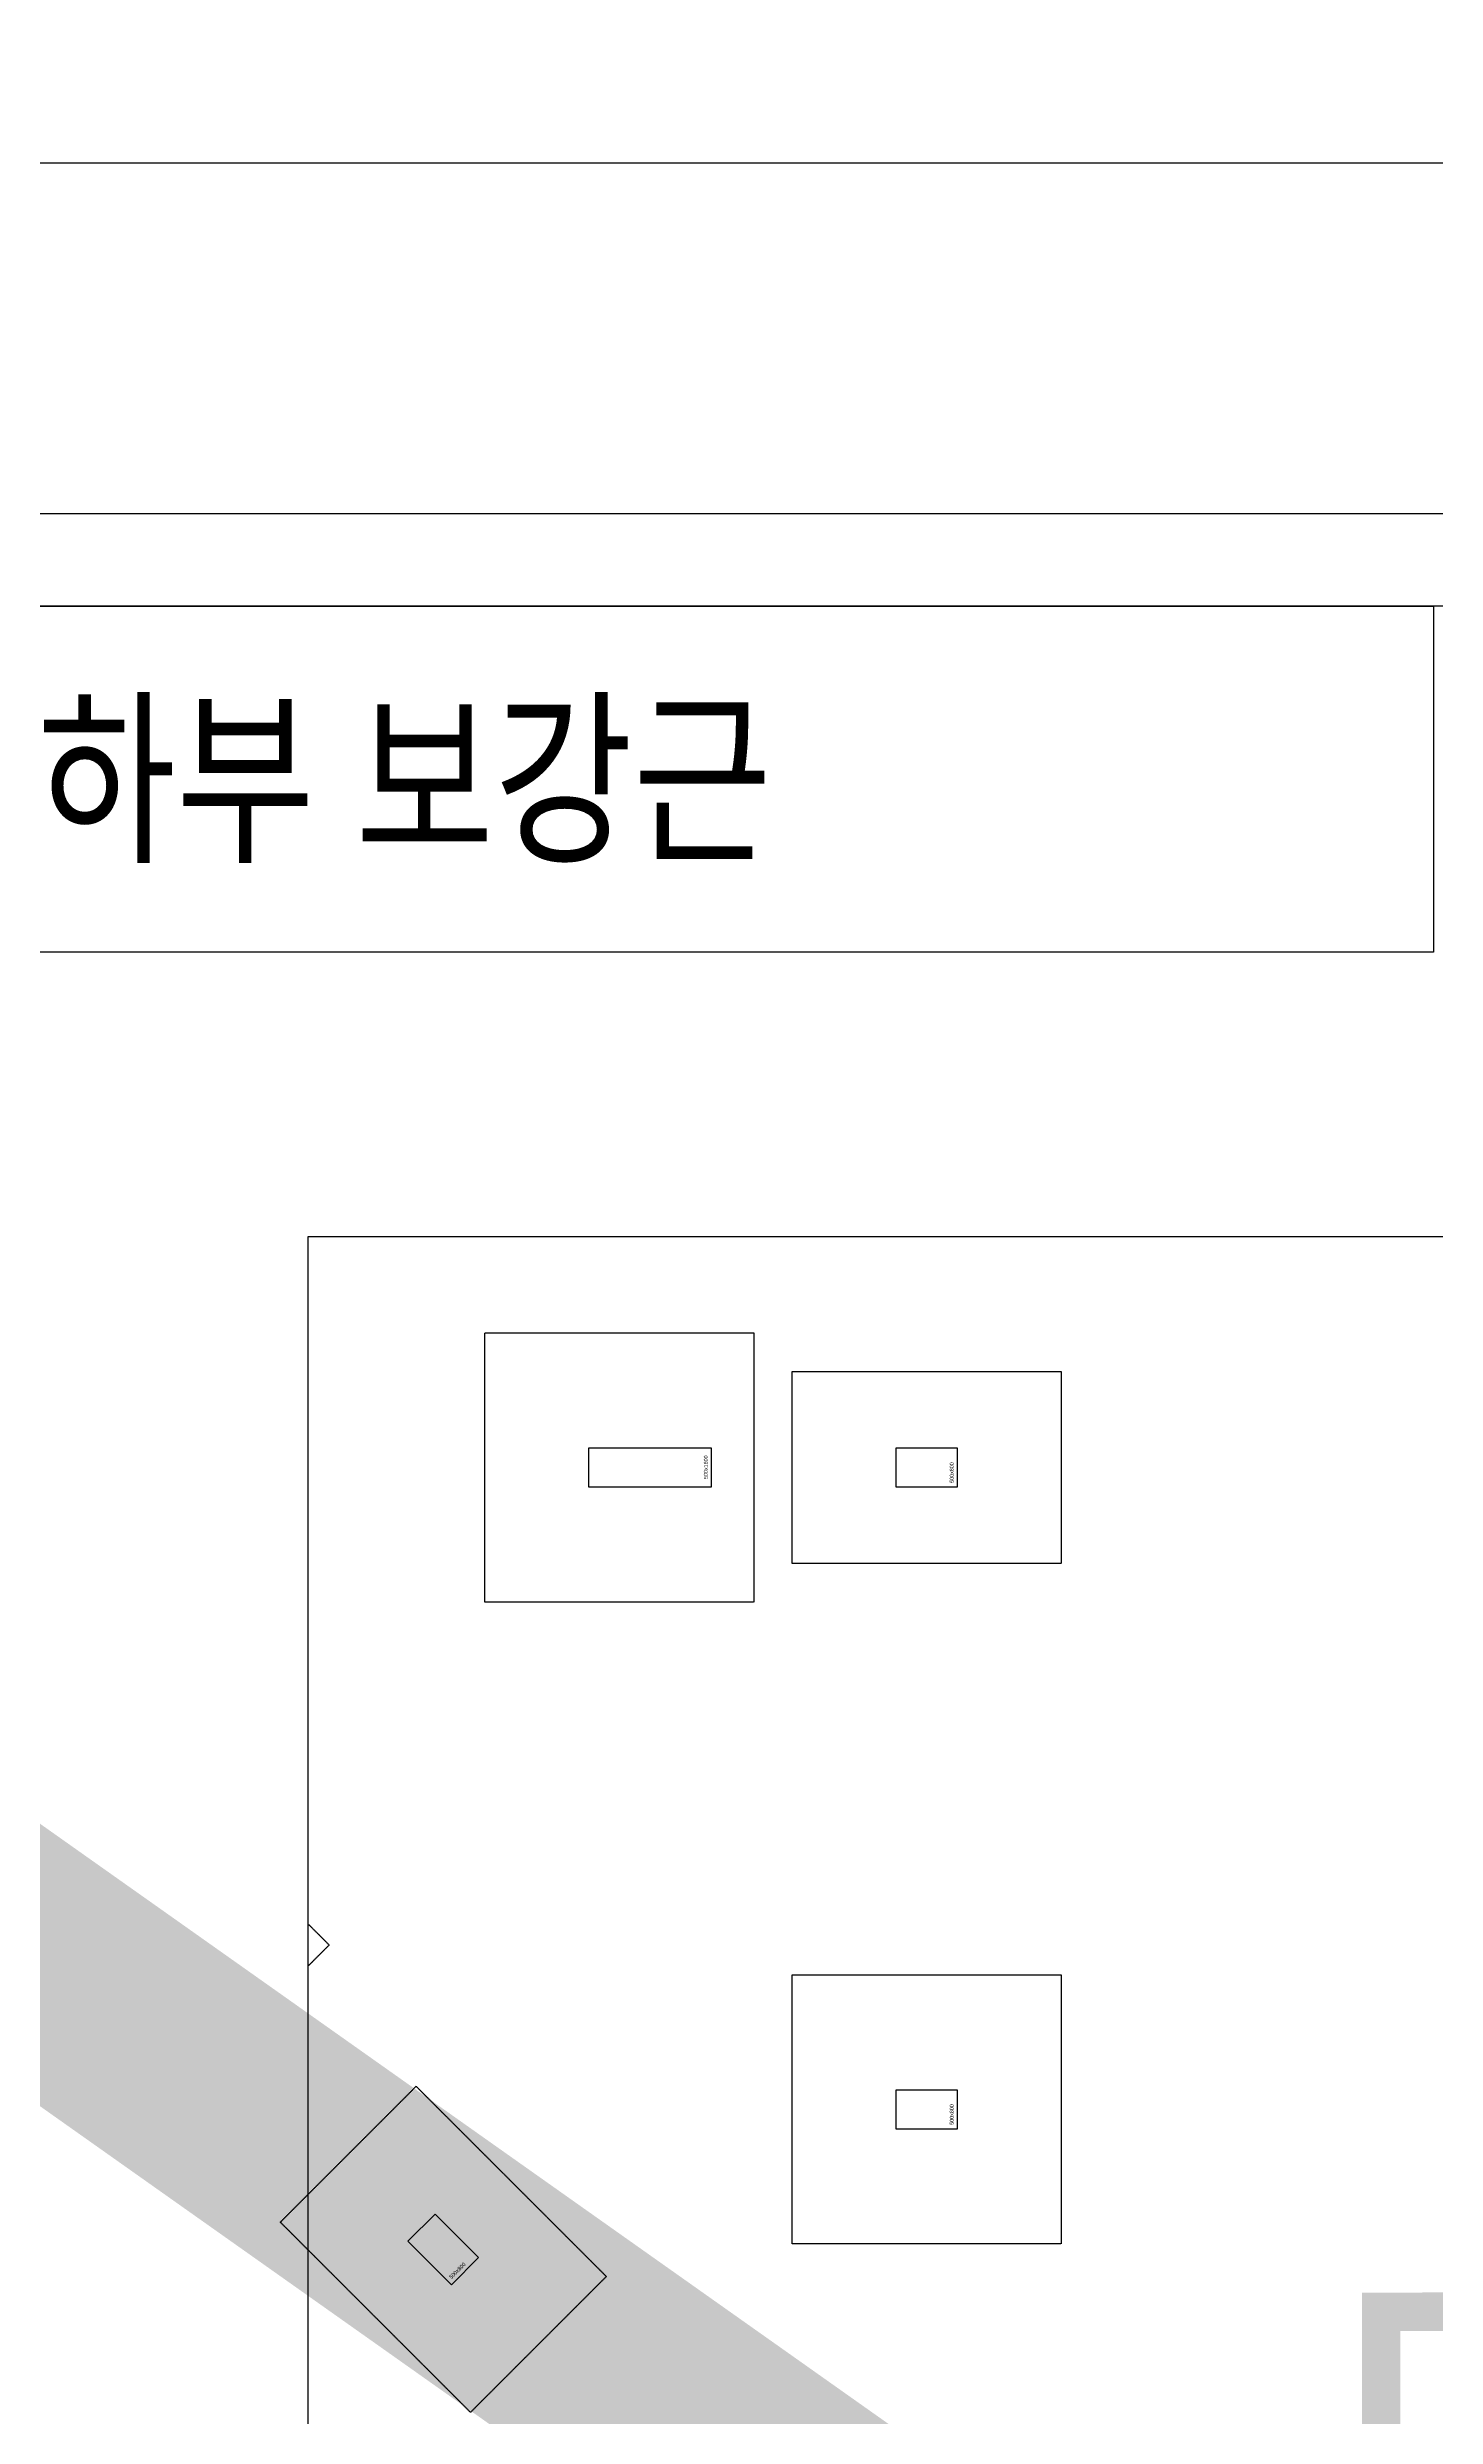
# Model space of a CAD drawing. Header units: millimetres. Extents: x 43843 to 1069877, y 60576 to 148433.
# Drawn here: x 797089 to 815153, y 117616 to 148433 of the extents above; entities that cross this region are included whole.
import ezdxf
from ezdxf.enums import TextEntityAlignment as Align

# ---------------------------------------------------------------- set-up
doc = ezdxf.new("R2010")
doc.units = ezdxf.units.MM
doc.linetypes.add('HID', pattern=[2.5, 1.5, -1])
doc.linetypes.add('HIDDEN', pattern=[0.375, 0.25, -0.125])
for name, color, linetype in [('-S_F', 7, 'Continuous'), ('8', 8, 'Continuous'), ('WALL-1', 2, 'Continuous'), ('XR-지하주차장$0$AA-COL', 2, 'Continuous'), ('기초', 7, 'Continuous')]:
    doc.layers.add(name, color=color, linetype=linetype)
doc.layers.add('DEFPOINT', color=142, linetype='Continuous', plot=False)
doc.styles.add('EST', font='')
doc.styles.add('XR-지하주차장$0$Standard', font='arial.ttf')
doc.styles.get('EST').set_extended_font_data('HYHeadLine-Medium')

# ---------------------------------------------------------------- blocks, each defined once
blk = doc.blocks.new('zw$9A02')
blk.add_lwpolyline([(0, -63643), (0, 0), (90000, 0), (90000, -63643)], close=True)
at = {"color": 4}
blk.add_lwpolyline([(3810, -61579), (85731, -61579), (85731, -3425), (3810, -3425)], close=True, dxfattribs=at)
at = {"layer": 'DEFPOINT', "color": 150}
blk.add_lwpolyline([(4710, -56999), (84831, -56999), (84831, -4325), (4710, -4325)], close=True, dxfattribs=at)
blk = doc.blocks.new('zw$D357')
at = {"layer": '-S_F', "linetype": 'HIDDEN', "lineweight": -3}
for points in [[(-68160, -377), (-64660, -377), (-64660, -3877), (-68160, -3877)], [(-64160, -877), (-60660, -877), (-60660, -3377), (-64160, -3377)], [(-64160, -8727), (-60660, -8727), (-60660, -12227), (-64160, -12227)], [(-69054, -10175), (-66579, -12650), (-68347, -14418), (-70821, -11943)]]:
    blk.add_lwpolyline(points, close=True, dxfattribs=at)
blk.add_lwpolyline([(-70457, -8065), (-70185, -8337), (-70457, -8609)], dxfattribs=at)
blk.add_lwpolyline([(-70457, 878), (0, 878), (0, -57059), (-70457, -57059)], close=True)
at = {"layer": 'XR-지하주차장$0$AA-COL'}
for points in [[(-65210, -2377), (-65210, -1877), (-66810, -1877), (-66810, -2377)], [(-62010, -2377), (-62010, -1877), (-62810, -1877), (-62810, -2377)], [(-62010, -10727), (-62010, -10227), (-62810, -10227), (-62810, -10727)], [(-68594, -12757), (-68241, -12403), (-68806, -11837), (-69160, -12191)]]:
    blk.add_lwpolyline(points, close=True, dxfattribs=at)
at = {"layer": '기초', "color": 6, "linetype": 'HID', "ltscale": 3, "const_width": 500}
blk.add_lwpolyline([(-56498, -55179), (-56498, -13109), (-51183, -13099), (-51183, -15035), (-51183, -15035), (-51183, -15047), (-37285, -15025), (-37298, -6685), (-14910, -6684), (-14910, -24464), (-14910, -24464), (-14910, -24477), (-13109, -24477), (-13109, -55179)], close=True, dxfattribs=at)
at = {"layer": 'Defpoints', "style": 'XR-지하주차장$0$Standard'}
for s, rotation, p in [('500x1600', 90, (-65260, -2277)), ('500x800', 90, (-62060, -2327)), ('500x800', 90, (-62060, -10677)), ('500x800', 45, (-68594, -12686))]:
    blk.add_text(s, height=50, rotation=rotation, dxfattribs=at).set_placement(p)

msp = doc.modelspace()

# ---------------------------------------------------------------- linework, layer by layer
at = {"layer": 'DEFPOINT', "const_width": 3000}
msp.add_lwpolyline([(763842.813, 146933.143), (883842.813, 62076)], dxfattribs=at)
at = {"layer": 'WALL-1', "color": 7, "linetype": 'Continuous'}
msp.add_lwpolyline([(770123.411, 141166.085), (815123.772, 141166.085), (815123.772, 136666.335), (770123.411, 136666.335)], close=True, dxfattribs=at)

# ---------------------------------------------------------------- block references
at = {"xscale": 1.333333333333333, "yscale": 1.333333333333333, "zscale": 1.333333333333333}
msp.add_blockref('zw$9A02', (763842.813, 146933.143), dxfattribs=at)
at = {"layer": '8'}
msp.add_blockref('zw$D357', (870941.011, 132088.525), dxfattribs=at)

# ---------------------------------------------------------------- texts
at = {"color": 2, "style": 'EST', "width": 0.8}
msp.add_text('1구간 기초 - 세로방향 하부 보강근', height=1800, dxfattribs=at).set_placement((792623.592, 138916.21, 0), align=Align.MIDDLE_CENTER)

doc.saveas('drawing.dxf')
